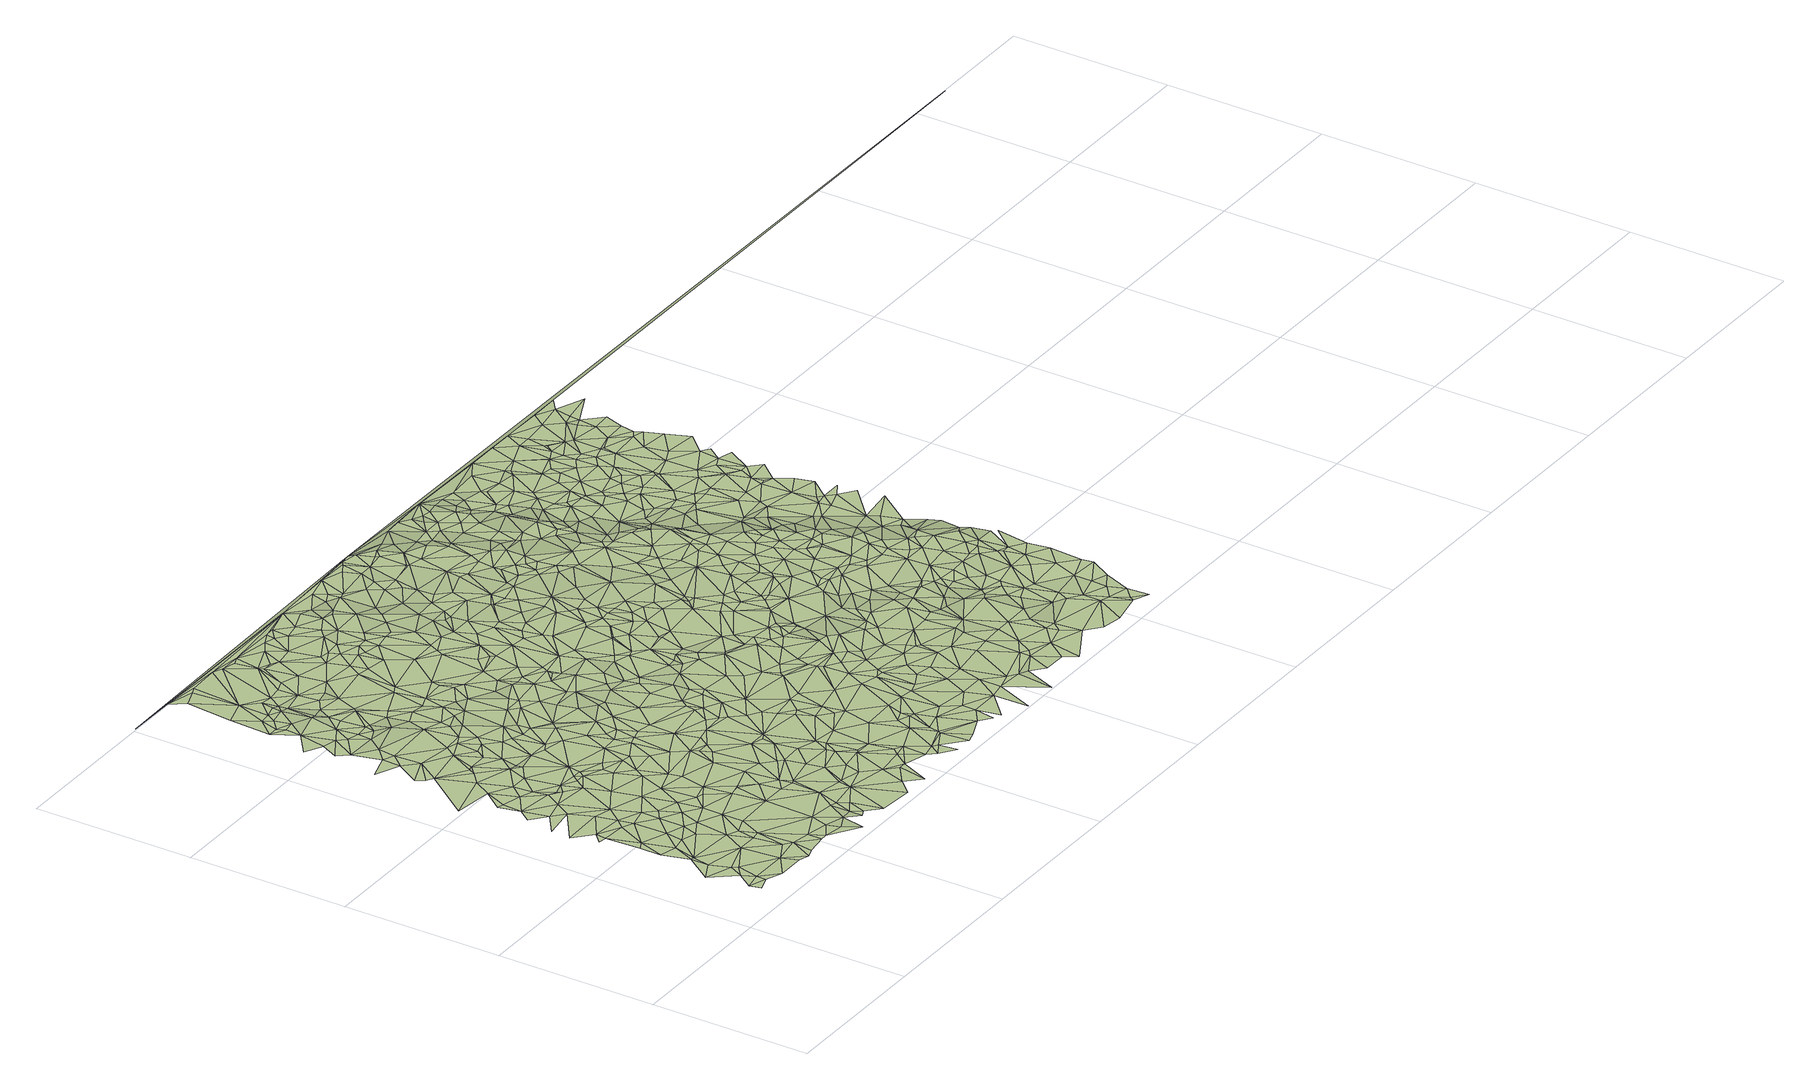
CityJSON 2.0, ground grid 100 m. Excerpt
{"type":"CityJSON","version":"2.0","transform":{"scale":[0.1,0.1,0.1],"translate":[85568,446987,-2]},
"CityObjects":{
"terrain1":{"type":"TINRelief","geometry":[{"type":"CompositeSurface","lod":"2","boundaries":[[[0,1,2]],[[0,3,1]],[[3,4,1]],[[4,5,6]],[[5,7,6]],[[8,6,7]],[[9,3,0]],[[3,10,4]],[[10,5,4]],[[11,8,7]],[[9,12,3]],[[12,10,3]],[[13,14,8]],[[11,13,8]],[[15,7,5]],[[16,17,14]],[[10,15,5]],[[11,7,15]],[[13,16,14]],[[16,18,17]],[[19,18,20]],[[21,12,9]],[[11,22,13]],[[12,15,10]],[[23,18,16]],[[24,16,13]],[[23,20,18]],[[25,26,20]],[[27,22,11]],[[28,12,21]],[[11,15,29]],[[24,13,22]],[[27,11,29]],[[30,31,32]],[[33,23,16]],[[24,33,16]],[[34,15,12]],[[30,26,25]],[[23,35,20]],[[36,31,37]],[[28,38,12]],[[25,20,35]],[[39,24,22]],[[38,34,12]],[[39,22,27]],[[37,40,41]],[[34,42,15]],[[43,38,28]],[[42,29,15]],[[33,35,23]],[[44,37,31]],[[44,31,30]],[[45,33,24]],[[41,40,46]],[[47,40,37]],[[45,24,39]],[[48,27,29]],[[34,49,42]],[[50,29,42]],[[38,49,34]],[[39,27,48]],[[51,30,25]],[[43,52,38]],[[53,35,33]],[[51,25,35]],[[54,55,46]],[[50,42,49]],[[44,30,51]],[[47,46,40]],[[44,56,37]],[[45,53,33]],[[54,57,55]],[[56,47,37]],[[51,35,53]],[[38,58,49]],[[52,58,38]],[[59,29,50]],[[60,45,39]],[[60,39,48]],[[59,48,29]],[[61,50,49]],[[62,53,45]],[[63,46,47]],[[52,64,58]],[[60,62,45]],[[56,65,47]],[[66,56,44]],[[63,54,46]],[[63,47,65]],[[61,59,50]],[[67,44,51]],[[51,53,68]],[[60,48,69]],[[58,70,49]],[[71,65,56]],[[72,73,74]],[[64,75,58]],[[69,48,59]],[[62,68,53]],[[70,61,49]],[[66,44,67]],[[66,71,56]],[[72,74,57]],[[76,62,60]],[[77,57,54]],[[78,79,80]],[[71,81,65]],[[72,80,73]],[[64,82,75]],[[83,63,65]],[[84,51,68]],[[84,67,51]],[[66,81,71]],[[64,85,82]],[[76,60,69]],[[58,75,70]],[[76,68,62]],[[77,86,57]],[[63,87,54]],[[81,83,65]],[[66,67,81]],[[61,88,59]],[[87,77,54]],[[89,78,80]],[[83,87,63]],[[82,90,75]],[[72,89,80]],[[76,69,91]],[[72,57,92]],[[92,57,86]],[[82,85,90]],[[93,81,67]],[[70,88,61]],[[69,59,94]],[[77,95,86]],[[90,70,75]],[[96,97,98]],[[99,98,78]],[[76,100,68]],[[101,102,103]],[[104,67,84]],[[87,95,77]],[[96,102,97]],[[99,78,89]],[[69,105,91]],[[93,106,81]],[[76,91,100]],[[104,93,67]],[[81,107,83]],[[92,86,95]],[[84,68,108]],[[109,87,83]],[[59,88,94]],[[69,94,105]],[[110,96,98]],[[111,98,99]],[[112,89,72]],[[113,70,90]],[[106,107,81]],[[96,103,102]],[[104,106,93]],[[114,95,87]],[[111,110,98]],[[108,68,100]],[[104,84,115]],[[109,83,107]],[[109,116,87]],[[117,118,90]],[[92,95,119]],[[112,72,92]],[[91,105,120]],[[91,120,100]],[[121,103,122]],[[104,123,106]],[[116,114,87]],[[114,119,95]],[[118,113,90]],[[121,122,124]],[[84,108,115]],[[117,125,118]],[[121,124,126]],[[105,94,120]],[[123,107,106]],[[70,127,88]],[[121,126,128]],[[129,103,96]],[[113,127,70]],[[99,89,130]],[[104,131,123]],[[109,132,116]],[[110,129,96]],[[133,122,103]],[[88,134,94]],[[135,92,119]],[[118,136,113]],[[133,124,122]],[[104,115,131]],[[111,137,110]],[[125,138,118]],[[132,114,116]],[[100,120,139]],[[109,107,132]],[[108,100,140]],[[118,138,136]],[[120,94,141]],[[142,126,124]],[[137,129,110]],[[143,111,99]],[[130,89,112]],[[142,124,133]],[[144,112,92]],[[144,92,135]],[[114,145,119]],[[125,146,138]],[[141,94,134]],[[123,147,107]],[[100,139,140]],[[148,134,88]],[[123,131,147]],[[149,133,103]],[[145,135,119]],[[129,149,103]],[[115,108,150]],[[151,137,111]],[[113,136,127]],[[152,88,127]],[[152,148,88]],[[142,153,126]],[[154,128,126]],[[150,108,140]],[[155,129,137]],[[131,115,156]],[[141,134,148]],[[143,99,130]],[[144,135,145]],[[151,111,143]],[[132,157,114]],[[107,158,132]],[[151,155,137]],[[159,142,133]],[[115,150,156]],[[154,160,128]],[[161,112,144]],[[114,157,145]],[[162,120,141]],[[153,154,126]],[[138,163,136]],[[131,156,147]],[[159,153,142]],[[138,146,163]],[[155,164,129]],[[159,133,149]],[[161,130,112]],[[136,163,127]],[[120,165,139]],[[129,166,149]],[[151,167,155]],[[147,168,107]],[[169,144,145]],[[164,166,129]],[[151,143,167]],[[152,127,170]],[[171,172,160]],[[152,173,148]],[[162,141,148]],[[150,140,174]],[[161,144,169]],[[107,175,158]],[[158,176,132]],[[159,177,153]],[[150,178,156]],[[179,149,166]],[[169,145,157]],[[152,170,173]],[[132,180,157]],[[153,181,154]],[[127,182,170]],[[183,149,179]],[[154,171,160]],[[183,159,149]],[[146,184,163]],[[162,165,120]],[[177,181,153]],[[132,176,180]],[[147,156,168]],[[185,140,139]],[[162,148,173]],[[150,174,178]],[[107,168,175]],[[186,155,167]],[[187,167,143]],[[188,177,159]],[[186,164,155]],[[179,166,189]],[[190,172,171]],[[191,143,130]],[[127,192,182]],[[173,170,182]],[[161,193,130]],[[183,188,159]],[[163,192,127]],[[183,179,189]],[[186,166,164]],[[188,181,177]],[[161,169,194]],[[178,168,156]],[[158,175,176]],[[191,187,143]],[[195,174,140]],[[154,190,171]],[[196,154,181]],[[187,186,167]],[[161,194,193]],[[193,197,130]],[[191,130,197]],[[169,157,198]],[[199,189,166]],[[165,185,139]],[[188,196,181]],[[176,200,180]],[[180,198,157]],[[162,173,201]],[[163,202,192]],[[186,199,166]],[[195,140,185]],[[203,188,183]],[[204,183,189]],[[173,182,205]],[[194,169,198]],[[206,172,190]],[[207,163,184]],[[208,178,174]],[[208,168,178]],[[162,201,165]],[[182,192,209]],[[180,200,198]],[[203,196,188]],[[176,210,200]],[[191,211,187]],[[212,186,187]],[[191,197,211]],[[193,213,197]],[[163,214,202]],[[176,175,215]],[[203,183,204]],[[193,194,213]],[[168,216,175]],[[212,199,186]],[[201,173,217]],[[154,206,190]],[[192,202,209]],[[218,189,199]],[[208,174,195]],[[211,212,187]],[[218,204,189]],[[176,215,210]],[[219,154,196]],[[173,205,217]],[[182,209,220]],[[208,221,168]],[[165,201,222]],[[221,216,168]],[[200,223,198]],[[182,220,205]],[[165,224,185]],[[200,210,223]],[[207,225,163]],[[226,227,172]],[[203,228,196]],[[165,222,224]],[[175,216,215]],[[194,198,229]],[[225,214,163]],[[211,197,230]],[[230,197,213]],[[194,229,213]],[[208,195,231]],[[211,232,212]],[[233,209,202]],[[234,203,204]],[[214,233,202]],[[234,204,218]],[[208,231,221]],[[221,235,216]],[[212,236,199]],[[219,206,154]],[[185,224,237]],[[238,210,215]],[[195,185,239]],[[222,237,224]],[[203,240,228]],[[198,223,241]],[[236,218,199]],[[211,230,232]],[[238,242,210]],[[201,243,222]],[[201,217,243]],[[230,213,229]],[[244,196,228]],[[207,245,246]],[[231,195,239]],[[221,247,235]],[[231,247,221]],[[210,248,223]],[[198,241,229]],[[232,236,212]],[[207,246,225]],[[249,215,216]],[[249,216,235]],[[250,185,237]],[[234,251,203]],[[242,248,210]],[[252,205,220]],[[234,218,251]],[[243,237,222]],[[253,220,209]],[[254,217,205]],[[249,238,215]],[[203,255,240]],[[244,219,196]],[[232,230,256]],[[231,257,247]],[[239,185,250]],[[230,229,258]],[[259,209,233]],[[249,242,238]],[[248,241,223]],[[249,235,247]],[[240,244,228]],[[225,260,214]],[[214,260,233]],[[231,239,257]],[[245,261,246]],[[203,251,255]],[[232,256,236]],[[261,225,246]],[[243,217,254]],[[230,258,256]],[[262,229,241]],[[258,229,262]],[[253,252,220]],[[252,254,205]],[[253,209,259]],[[250,237,263]],[[257,264,247]],[[263,237,243]],[[236,265,218]],[[266,257,239]],[[251,218,265]],[[267,240,255]],[[261,268,225]],[[249,247,264]],[[259,233,260]],[[249,269,242]],[[267,244,240]],[[242,270,248]],[[236,256,271]],[[239,250,263]],[[219,272,206]],[[268,260,225]],[[248,273,241]],[[266,264,257]],[[243,254,274]],[[275,262,241]],[[244,276,219]],[[277,256,258]],[[206,226,172]],[[242,278,270]],[[242,269,278]],[[275,241,273]],[[277,258,262]],[[279,243,274]],[[280,254,252]],[[276,272,219]],[[279,263,243]],[[253,280,252]],[[281,259,260]],[[236,271,265]],[[282,253,259]],[[261,283,268]],[[256,284,271]],[[248,270,273]],[[267,285,244]],[[279,274,254]],[[267,255,286]],[[249,264,287]],[[244,272,276]],[[239,263,288]],[[282,259,281]],[[289,283,261]],[[251,290,255]],[[291,256,277]],[[279,254,280]],[[249,287,269]],[[282,280,253]],[[291,284,256]],[[275,292,262]],[[293,266,239]],[[268,294,260]],[[267,286,285]],[[281,260,295]],[[266,296,264]],[[277,262,297]],[[251,265,298]],[[282,281,295]],[[294,295,260]],[[297,262,292]],[[286,255,290]],[[299,268,283]],[[285,300,244]],[[244,300,272]],[[271,301,265]],[[302,263,279]],[[293,239,288]],[[299,283,289]],[[299,294,268]],[[251,298,290]],[[275,273,303]],[[264,304,287]],[[291,277,297]],[[305,288,263]],[[278,306,270]],[[291,297,284]],[[273,270,307]],[[264,296,304]],[[285,286,300]],[[269,308,278]],[[309,280,282]],[[299,295,294]],[[275,303,292]],[[310,296,266]],[[311,312,289]],[[302,305,263]],[[309,282,295]],[[287,308,269]],[[298,265,301]],[[312,299,289]],[[310,266,293]],[[271,313,301]],[[314,279,280]],[[284,315,271]],[[297,292,316]],[[286,290,317]],[[278,308,306]],[[273,307,303]],[[302,279,318]],[[304,308,287]],[[270,306,307]],[[286,319,300]],[[320,312,311]],[[320,311,321]],[[300,322,272]],[[292,303,316]],[[286,317,319]],[[323,288,305]],[[297,324,284]],[[272,226,206]],[[323,293,288]],[[279,325,318]],[[299,326,295]],[[327,290,298]],[[304,296,328]],[[329,280,309]],[[271,315,313]],[[330,298,301]],[[297,316,324]],[[290,331,317]],[[279,332,325]],[[333,309,295]],[[312,326,299]],[[334,316,303]],[[304,328,308]],[[335,296,310]],[[300,319,322]],[[314,332,279]],[[334,303,307]],[[310,293,323]],[[336,305,302]],[[327,331,290]],[[272,322,337]],[[329,314,280]],[[320,338,312]],[[330,301,313]],[[307,306,339]],[[330,327,298]],[[336,323,305]],[[335,340,296]],[[340,328,296]],[[334,341,316]],[[336,302,318]],[[335,310,323]],[[334,307,341]],[[326,333,295]],[[342,306,308]],[[319,343,322]],[[284,324,344]],[[345,308,328]],[[320,346,338]],[[284,344,315]],[[347,319,317]],[[312,338,348]],[[312,348,326]],[[342,339,306]],[[330,313,349]],[[347,317,331]],[[350,335,323]],[[324,316,351]],[[316,341,351]],[[327,352,331]],[[329,309,353]],[[354,307,339]],[[355,318,325]],[[319,356,343]],[[341,307,354]],[[345,342,308]],[[350,323,336]],[[330,357,327]],[[336,318,355]],[[358,309,333]],[[343,337,322]],[[359,332,314]],[[360,338,346]],[[330,349,357]],[[361,328,340]],[[359,314,329]],[[313,315,362]],[[349,313,362]],[[347,356,319]],[[353,309,358]],[[363,345,328]],[[327,357,352]],[[364,227,226]],[[272,337,226]],[[335,365,340]],[[366,325,332]],[[347,331,352]],[[348,367,326]],[[368,369,339]],[[354,339,369]],[[326,370,333]],[[350,371,335]],[[368,339,342]],[[361,363,328]],[[372,337,343]],[[373,351,341]],[[373,341,354]],[[349,362,357]],[[359,366,332]],[[324,374,344]],[[359,329,375]],[[356,372,343]],[[350,336,376]],[[371,365,335]],[[355,325,366]],[[375,329,353]],[[365,361,340]],[[376,336,355]],[[324,351,377]],[[368,354,369]],[[345,378,342]],[[324,379,374]],[[326,367,380]],[[363,378,345]],[[344,381,315]],[[382,348,338]],[[357,383,352]],[[326,380,370]],[[382,338,360]],[[384,367,348]],[[350,376,371]],[[324,377,379]],[[362,315,385]],[[357,362,383]],[[375,353,358]],[[386,363,361]],[[359,375,366]],[[381,385,315]],[[387,333,370]],[[356,388,372]],[[347,389,356]],[[347,352,390]],[[386,361,365]],[[387,358,333]],[[383,390,352]],[[367,391,380]],[[356,389,388]],[[392,370,380]],[[382,384,348]],[[384,391,367]],[[393,354,368]],[[394,368,342]],[[395,383,362]],[[372,226,337]],[[393,373,354]],[[396,344,374]],[[347,390,389]],[[376,397,371]],[[378,394,342]],[[371,397,365]],[[387,370,392]],[[396,381,344]],[[398,378,363]],[[375,399,366]],[[400,351,373]],[[395,362,385]],[[391,392,380]],[[401,376,355]],[[386,398,363]],[[396,374,379]],[[397,386,365]],[[402,390,383]],[[400,377,351]],[[403,375,358]],[[395,402,383]],[[396,379,377]],[[388,226,372]],[[393,368,394]],[[381,404,385]],[[355,366,405]],[[388,389,406]],[[407,391,384]],[[406,389,390]],[[403,399,375]],[[401,397,376]],[[400,373,393]],[[395,408,402]],[[398,394,378]],[[396,404,381]],[[409,392,391]],[[382,410,384]],[[395,385,411]],[[401,355,412]],[[413,386,397]],[[400,396,377]],[[387,392,409]],[[366,399,405]],[[414,358,387]],[[415,410,382]],[[395,411,408]],[[411,385,404]],[[388,406,416]],[[388,416,226]],[[402,417,390]],[[418,398,386]],[[412,355,419]],[[402,408,420]],[[407,409,391]],[[421,407,384]],[[413,418,386]],[[406,390,422]],[[410,421,384]],[[403,358,414]],[[393,394,423]],[[419,355,405]],[[398,424,394]],[[396,425,404]],[[408,411,420]],[[413,397,426]],[[390,417,422]],[[400,427,396]],[[402,420,417]],[[394,424,423]],[[428,400,393]],[[401,429,397]],[[406,430,416]],[[427,425,396]],[[416,430,226]],[[414,387,409]],[[418,424,398]],[[431,411,404]],[[426,397,429]],[[406,422,432]],[[433,413,426]],[[407,434,409]],[[435,393,423]],[[406,432,430]],[[425,431,404]],[[403,436,399]],[[437,438,410]],[[428,393,439]],[[440,420,411]],[[421,441,407]],[[442,424,418]],[[422,417,432]],[[401,412,443]],[[400,444,427]],[[410,438,421]],[[413,445,418]],[[433,445,413]],[[446,417,420]],[[436,405,399]],[[428,444,400]],[[433,426,447]],[[439,393,435]],[[419,405,448]],[[440,411,431]],[[407,441,434]],[[226,430,449]],[[450,423,424]],[[426,429,447]],[[451,425,427]],[[443,412,419]],[[440,446,420]],[[401,443,429]],[[425,452,431]],[[453,403,414]],[[445,442,418]],[[414,409,454]],[[454,409,434]],[[432,455,430]],[[433,447,445]],[[442,450,424]],[[456,419,448]],[[425,457,452]],[[421,438,441]],[[458,428,439]],[[446,459,417]],[[458,444,428]],[[444,451,427]],[[448,405,460]],[[451,457,425]],[[461,432,417]],[[447,429,462]],[[453,463,403]],[[403,463,436]],[[464,435,423]],[[455,449,430]],[[465,431,452]],[[466,454,434]],[[447,467,445]],[[440,431,465]],[[453,414,454]],[[443,462,429]],[[456,448,460]],[[447,462,467]],[[459,461,417]],[[461,455,432]],[[445,468,442]],[[458,469,444]],[[436,460,405]],[[470,446,440]],[[442,471,450]],[[472,226,449]],[[464,423,450]],[[465,452,457]],[[473,458,439]],[[444,469,451]],[[441,474,434]],[[466,434,474]],[[470,459,446]],[[475,476,438]],[[442,468,471]],[[477,462,443]],[[473,469,458]],[[478,419,456]],[[466,479,454]],[[478,443,419]],[[467,480,445]],[[481,449,455]],[[482,440,465]],[[453,454,483]],[[438,484,441]],[[461,481,455]],[[485,456,460]],[[486,439,435]],[[445,487,468]],[[482,470,440]],[[466,488,479]],[[451,489,457]],[[483,454,479]],[[453,490,463]],[[445,480,487]],[[466,474,488]],[[491,451,469]],[[492,481,461]],[[489,465,457]],[[493,477,443]],[[494,467,462]],[[450,471,495]],[[441,484,474]],[[496,461,459]],[[438,476,484]],[[464,497,435]],[[473,439,486]],[[477,494,462]],[[472,449,481]],[[473,498,469]],[[470,499,459]],[[500,456,485]],[[471,468,495]],[[436,501,460]],[[453,483,502]],[[464,450,495]],[[463,501,436]],[[492,472,481]],[[496,492,461]],[[503,480,467]],[[453,502,490]],[[485,460,501]],[[489,482,465]],[[496,459,499]],[[486,435,497]],[[483,479,504]],[[478,493,443]],[[479,488,504]],[[491,489,451]],[[478,456,500]],[[463,490,501]],[[498,505,469]],[[364,226,472]],[[505,491,469]],[[503,487,480]],[[506,488,474]],[[493,494,477]],[[494,503,467]],[[482,507,470]],[[476,508,484]],[[487,509,468]],[[484,510,474]],[[470,511,499]],[[512,495,468]],[[473,513,498]],[[506,504,488]],[[464,495,514]],[[515,472,492]],[[464,514,497]],[[496,516,492]],[[506,474,510]],[[470,507,511]],[[476,517,518]],[[473,486,513]],[[490,502,519]],[[520,507,482]],[[496,499,521]],[[522,482,489]],[[490,519,501]],[[503,509,487]],[[520,482,522]],[[476,518,508]],[[508,510,484]],[[483,523,502]],[[512,468,509]],[[478,524,493]],[[483,504,523]],[[500,485,525]],[[493,526,494]],[[485,501,525]],[[498,527,505]],[[478,500,528]],[[512,514,495]],[[516,515,492]],[[486,497,529]],[[505,530,491]],[[496,521,516]],[[524,526,493]],[[491,530,489]],[[531,521,499]],[[531,499,511]],[[514,532,497]],[[478,528,524]],[[513,527,498]],[[502,533,519]],[[529,497,532]],[[505,527,534]],[[507,531,511]],[[522,489,530]],[[535,518,517]],[[505,534,530]],[[528,500,536]],[[515,537,472]],[[506,538,504]],[[539,514,512]],[[506,510,538]],[[500,525,536]],[[513,486,540]],[[540,486,529]],[[502,541,533]],[[542,512,509]],[[531,543,521]],[[519,544,501]],[[543,516,521]],[[545,532,514]],[[502,523,541]],[[494,546,503]],[[513,540,527]],[[520,547,507]],[[539,545,514]],[[548,472,537]],[[523,504,538]],[[524,549,526]],[[539,512,542]],[[503,550,509]],[[516,537,515]],[[528,549,524]],[[520,522,547]],[[508,551,510]],[[540,529,532]],[[552,525,501]],[[533,544,519]],[[527,553,534]],[[526,554,494]],[[555,522,530]],[[507,556,531]],[[528,536,549]],[[534,553,530]],[[548,364,472]],[[508,518,557]],[[536,525,558]],[[543,537,516]],[[559,545,539]],[[559,539,542]],[[552,501,544]],[[560,532,545]],[[540,553,527]],[[560,540,532]],[[561,542,509]],[[535,562,518]],[[538,510,563]],[[564,543,531]],[[541,523,565]],[[566,536,558]],[[555,547,522]],[[543,548,537]],[[546,550,503]],[[523,538,567]],[[547,556,507]],[[566,549,536]],[[561,509,550]],[[523,567,565]],[[553,568,530]],[[555,530,569]],[[558,525,570]],[[510,551,563]],[[549,571,526]],[[572,562,535]],[[541,573,533]],[[564,531,556]],[[574,545,559]],[[574,559,542]],[[552,570,525]],[[569,530,568]],[[508,557,551]],[[494,554,546]],[[533,573,544]],[[538,575,567]],[[576,540,560]],[[574,542,561]],[[543,577,548]],[[566,558,578]],[[562,557,518]],[[566,579,549]],[[526,571,554]],[[538,563,575]],[[578,558,570]],[[555,569,547]],[[580,553,540]],[[564,581,543]],[[577,364,548]],[[560,545,582]],[[583,577,543]],[[561,550,584]],[[566,585,579]],[[566,578,585]],[[586,568,553]],[[583,543,581]],[[541,565,587]],[[572,588,562]],[[574,561,584]],[[585,578,570]],[[565,567,587]],[[574,582,545]],[[547,589,556]],[[579,590,549]],[[567,575,587]],[[552,544,591]],[[592,569,568]],[[541,593,573]],[[576,594,540]],[[573,595,544]],[[552,591,570]],[[564,556,596]],[[576,560,582]],[[580,586,553]],[[546,597,550]],[[598,547,569]],[[563,551,599]],[[584,550,597]],[[549,590,571]],[[586,600,568]],[[579,585,590]],[[541,587,593]],[[594,580,540]],[[562,601,557]],[[564,596,581]],[[557,599,551]],[[583,602,577]],[[592,568,600]],[[583,581,602]],[[603,575,563]],[[585,570,591]],[[596,556,589]],[[546,554,604]],[[544,595,591]],[[574,584,605]],[[546,606,597]],[[598,569,592]],[[571,604,554]],[[577,607,364]],[[608,589,547]],[[546,609,606]],[[596,602,581]],[[573,610,595]],[[611,562,588]],[[612,586,580]],[[611,601,562]],[[613,557,601]],[[614,563,599]],[[546,604,609]],[[573,593,610]],[[586,615,600]],[[587,575,603]],[[608,547,598]],[[584,597,605]],[[574,605,582]],[[613,599,557]],[[590,616,571]],[[592,600,615]],[[577,602,607]],[[617,611,588]],[[606,618,597]],[[612,615,586]],[[571,619,604]],[[595,610,591]],[[571,616,619]],[[609,618,606]],[[620,576,582]],[[614,603,563]],[[620,594,576]],[[585,621,590]],[[605,597,618]],[[622,596,589]],[[611,613,601]],[[623,612,580]],[[624,602,596]],[[594,623,580]],[[585,591,621]],[[612,625,615]],[[593,626,610]],[[604,627,609]],[[628,598,592]],[[608,629,589]],[[619,627,604]],[[613,630,599]],[[619,616,631]],[[624,607,602]],[[590,621,616]],[[612,632,625]],[[630,614,599]],[[633,591,610]],[[634,592,615]],[[635,605,618]],[[622,589,629]],[[582,605,636]],[[623,632,612]],[[587,637,593]],[[620,623,594]],[[638,587,603]],[[628,608,598]],[[625,639,615]],[[640,364,607]],[[620,582,641]],[[642,624,596]],[[642,596,622]],[[616,621,631]],[[643,610,626]],[[633,610,643]],[[617,644,611]],[[619,631,645]],[[619,646,627]],[[628,592,634]],[[632,639,625]],[[636,605,635]],[[647,582,636]],[[641,582,647]],[[609,648,618]],[[620,641,623]],[[649,603,614]],[[637,626,593]],[[611,650,613]],[[619,645,646]],[[634,615,639]],[[638,637,587]],[[649,614,630]],[[608,651,629]],[[628,651,608]],[[638,603,649]],[[613,652,630]],[[609,627,648]],[[645,631,653]],[[631,621,653]],[[635,618,648]],[[654,591,633]],[[655,622,629]],[[623,656,632]],[[624,640,607]],[[636,635,657]],[[654,621,591]],[[655,642,622]],[[613,650,652]],[[623,641,656]],[[627,646,658]],[[645,659,646]],[[611,660,650]],[[632,656,639]],[[655,629,651]],[[647,636,661]],[[662,643,626]],[[644,660,611]],[[663,638,649]],[[649,630,652]],[[642,640,624]],[[664,633,643]],[[628,634,665]],[[636,657,661]],[[621,666,653]],[[663,637,638]],[[645,653,667]],[[628,668,651]],[[646,659,658]],[[657,635,648]],[[627,658,648]],[[669,626,637]],[[641,647,670]],[[634,639,671]],[[645,667,659]],[[655,672,642]],[[663,649,673]],[[654,633,674]],[[628,665,668]],[[662,626,669]],[[655,651,675]],[[674,633,664]],[[664,643,662]],[[660,676,650]],[[667,653,666]],[[642,672,640]],[[650,677,652]],[[640,678,364]],[[665,634,679]],[[647,661,670]],[[644,676,660]],[[680,673,649]],[[641,670,656]],[[621,681,666]],[[654,682,621]],[[657,683,661]],[[656,684,639]],[[685,658,659]],[[668,686,651]],[[650,676,677]],[[682,681,621]],[[663,687,637]],[[655,675,672]],[[657,648,688]],[[675,651,686]],[[634,671,679]],[[667,685,659]],[[639,684,671]],[[663,673,687]],[[649,652,689]],[[657,688,683]],[[665,679,668]],[[690,648,658]],[[683,691,661]],[[687,669,637]],[[680,649,692]],[[681,667,666]],[[652,677,693]],[[670,661,691]],[[672,694,640]],[[654,674,695]],[[696,662,669]],[[696,664,662]],[[697,685,667]],[[697,667,681]],[[698,658,685]],[[680,699,673]],[[654,695,682]],[[670,700,656]],[[698,690,658]],[[679,701,668]],[[702,674,664]],[[701,686,668]],[[675,703,672]],[[692,649,689]],[[673,699,687]],[[687,704,669]],[[672,705,694]],[[690,706,648]],[[697,707,685]],[[656,708,684]],[[656,700,708]],[[689,652,693]],[[679,671,709]],[[696,669,704]],[[682,710,681]],[[695,711,682]],[[712,688,648]],[[702,695,674]],[[672,713,705]],[[675,686,714]],[[683,715,691]],[[672,703,713]],[[676,716,677]],[[682,711,710]],[[709,671,684]],[[702,664,696]],[[680,692,699]],[[670,691,715]],[[707,698,685]],[[679,709,701]],[[670,717,700]],[[644,718,676]],[[675,714,703]],[[719,697,681]],[[683,688,720]],[[644,721,718]],[[698,706,690]],[[712,648,706]],[[701,722,686]],[[670,723,717]],[[693,677,716]],[[724,696,704]],[[694,678,640]],[[714,686,722]],[[687,725,704]],[[726,711,695]],[[719,707,697]],[[670,715,723]],[[719,681,710]],[[713,727,705]],[[713,703,727]],[[699,728,687]],[[726,710,711]],[[717,729,700]],[[683,720,715]],[[700,729,708]],[[702,726,695]],[[707,730,698]],[[684,708,731]],[[720,688,712]],[[724,704,725]],[[687,728,725]],[[709,684,732]],[[699,692,733]],[[698,730,706]],[[694,705,678]],[[692,689,734]],[[717,723,735]],[[702,696,736]],[[689,693,737]],[[738,718,721]],[[724,736,696]],[[703,739,727]],[[676,740,716]],[[719,730,707]],[[714,741,703]],[[701,709,742]],[[717,735,729]],[[729,731,708]],[[732,684,731]],[[693,743,737]],[[693,716,743]],[[714,722,744]],[[705,727,678]],[[726,745,710]],[[712,706,746]],[[747,723,715]],[[692,734,748]],[[699,749,728]],[[701,742,722]],[[724,725,750]],[[751,726,702]],[[719,710,745]],[[733,692,748]],[[703,741,739]],[[689,737,734]],[[699,733,749]],[[676,718,740]],[[723,752,735]],[[728,750,725]],[[751,702,736]],[[729,753,731]],[[720,712,746]],[[714,744,741]],[[730,754,706]],[[747,752,723]],[[739,678,727]],[[709,732,742]],[[728,749,750]],[[754,746,706]],[[719,755,730]],[[731,753,756]],[[757,715,720]],[[732,731,756]],[[758,747,715]],[[737,759,734]],[[733,748,760]],[[722,761,744]],[[733,762,749]],[[720,746,763]],[[724,750,764]],[[751,765,726]],[[766,719,745]],[[748,734,759]],[[729,735,767]],[[739,741,768]],[[769,743,716]],[[769,737,743]],[[726,765,745]],[[724,764,736]],[[733,760,762]],[[729,767,753]],[[742,761,722]],[[739,768,678]],[[751,736,770]],[[732,756,771]],[[744,772,741]],[[766,755,719]],[[732,771,742]],[[738,773,718]],[[774,754,730]],[[749,775,750]],[[755,774,730]],[[758,715,757]],[[776,752,747]],[[740,777,716]],[[778,756,753]],[[779,760,748]],[[769,759,737]],[[757,720,763]],[[780,735,752]],[[749,762,775]],[[741,781,768]],[[782,763,746]],[[751,770,765]],[[769,716,777]],[[772,781,741]],[[744,761,772]],[[742,771,783]],[[766,745,784]],[[782,746,754]],[[760,785,762]],[[748,759,786]],[[776,747,758]],[[778,753,767]],[[779,748,787]],[[718,788,740]],[[770,736,789]],[[779,785,760]],[[788,777,740]],[[787,748,786]],[[764,750,775]],[[765,790,745]],[[678,768,791]],[[742,783,761]],[[785,775,762]],[[745,790,784]],[[776,780,752]],[[792,771,756]],[[769,786,759]],[[735,793,767]],[[766,794,755]],[[776,758,795]],[[782,796,763]],[[757,763,796]],[[781,791,768]],[[718,797,788]],[[736,764,789]],[[755,794,774]],[[772,798,781]],[[769,777,799]],[[718,773,797]],[[792,756,778]],[[771,800,783]],[[780,793,735]],[[774,801,754]],[[772,761,802]],[[782,754,801]],[[776,795,780]],[[761,783,803]],[[779,804,785]],[[766,784,805]],[[781,798,791]],[[806,797,773]],[[779,787,804]],[[770,807,765]],[[772,802,798]],[[765,808,790]],[[774,794,809]],[[804,775,785]],[[810,758,757]],[[810,795,758]],[[784,790,808]],[[769,811,786]],[[678,791,812]],[[792,800,771]],[[766,805,794]],[[782,813,796]],[[757,796,813]],[[769,799,811]],[[788,797,814]],[[774,809,801]],[[761,803,802]],[[770,789,807]],[[787,786,811]],[[788,815,777]],[[800,803,783]],[[806,773,816]],[[784,808,805]],[[817,778,767]],[[810,780,795]],[[799,777,815]],[[818,789,764]],[[806,819,797]],[[810,757,813]],[[820,764,775]],[[791,798,812]],[[765,821,808]],[[792,778,817]],[[782,822,813]],[[788,814,823]],[[804,824,775]],[[794,825,809]],[[817,767,793]],[[797,819,814]],[[818,764,826]],[[809,827,801]],[[806,816,819]],[[807,789,818]],[[805,828,794]],[[829,804,787]],[[788,823,815]],[[802,830,798]],[[799,831,811]],[[765,807,821]],[[829,787,811]],[[810,832,780]],[[820,826,764]],[[782,801,833]],[[794,828,825]],[[809,825,827]],[[820,775,824]],[[805,808,834]],[[835,803,800]],[[830,812,798]],[[780,836,793]],[[835,800,792]],[[837,802,803]],[[799,838,831]],[[799,815,838]],[[782,833,822]],[[839,792,817]],[[804,840,824]],[[808,821,834]],[[841,830,802]],[[810,813,842]],[[843,807,818]],[[839,835,792]],[[829,840,804]],[[801,827,833]],[[814,819,844]],[[845,780,832]],[[825,846,827]],[[836,817,793]],[[814,844,823]],[[805,847,828]],[[837,841,802]],[[848,818,826]],[[842,813,822]],[[835,837,803]],[[805,834,847]],[[678,812,849]],[[811,831,850]],[[839,817,851]],[[810,852,832]],[[848,826,820]],[[829,811,853]],[[843,818,848]],[[833,827,846]],[[854,821,807]],[[815,823,855]],[[828,856,825]],[[854,807,843]],[[857,836,780]],[[845,857,780]],[[838,850,831]],[[858,834,821]],[[853,811,859]],[[859,811,850]],[[825,856,846]],[[860,812,830]],[[844,855,823]],[[829,861,840]],[[840,862,824]],[[863,851,817]],[[838,815,864]],[[858,847,834]],[[810,842,852]],[[845,832,865]],[[863,817,836]],[[866,830,841]],[[820,824,867]],[[835,868,837]],[[869,835,839]],[[869,839,851]],[[828,847,870]],[[848,820,871]],[[829,853,861]],[[815,855,864]],[[852,865,832]],[[866,841,837]],[[872,822,833]],[[842,822,872]],[[840,861,862]],[[828,870,856]],[[833,846,873]],[[869,868,835]],[[871,820,867]],[[874,863,836]],[[867,824,862]],[[875,858,821]],[[869,851,863]],[[866,860,830]],[[854,875,821]],[[853,859,876]],[[876,859,850]],[[838,877,850]],[[856,878,846]],[[874,836,879]],[[838,864,877]],[[857,879,836]],[[853,880,861]],[[854,843,881]],[[843,848,881]],[[846,878,873]],[[872,833,882]],[[853,876,880]],[[833,873,882]],[[869,863,874]],[[848,871,883]],[[868,884,837]],[[845,865,885]],[[880,862,861]],[[858,886,847]],[[849,812,860]],[[876,850,887]],[[852,842,888]],[[845,885,857]],[[870,878,856]],[[884,866,837]],[[852,889,865]],[[842,872,888]],[[890,870,847]],[[869,891,868]],[[871,867,883]],[[887,850,877]],[[874,879,892]],[[857,893,879]],[[854,881,875]],[[867,862,894]],[[880,894,862]],[[875,886,858]],[[678,849,895]],[[896,860,866]],[[889,885,865]],[[869,874,897]],[[852,888,889]],[[879,893,892]],[[848,883,898]],[[886,890,847]],[[857,885,893]],[[890,878,870]],[[882,873,899]],[[876,900,880]],[[891,901,868]],[[897,874,892]],[[872,882,902]],[[848,898,881]],[[868,901,884]],[[899,873,878]],[[884,896,866]],[[876,887,903]],[[869,897,891]],[[883,867,904]],[[872,902,888]],[[867,894,904]],[[880,905,894]],[[896,849,860]],[[892,893,906]],[[890,899,878]],[[889,888,907]],[[885,908,893]],[[909,898,883]],[[910,882,899]],[[880,900,905]],[[889,911,885]],[[881,912,875]],[[910,902,882]],[[875,912,886]],[[884,913,896]],[[897,892,914]],[[891,897,915]],[[884,901,913]],[[908,906,893]],[[891,915,901]],[[907,888,916]],[[916,888,902]],[[889,907,911]],[[909,883,917]],[[892,906,914]],[[885,911,908]],[[904,894,905]],[[898,918,881]],[[678,895,919]],[[883,904,920]],[[909,918,898]],[[886,921,890]],[[881,922,912]],[[890,921,899]],[[913,923,896]],[[896,923,849]],[[918,922,881]],[[901,923,913]],[[917,883,920]],[[915,924,901]],[[364,925,227]],[[886,912,926]],[[897,927,915]],[[909,917,918]],[[928,907,916]],[[928,916,902]],[[910,929,902]],[[908,930,906]],[[886,926,921]],[[914,906,931]],[[911,932,908]],[[897,914,933]],[[910,899,934]],[[915,927,924]],[[901,924,935]],[[928,902,929]],[[936,911,907]],[[901,935,923]],[[906,930,931]],[[897,933,927]],[[921,934,899]],[[849,923,895]],[[932,930,908]],[[936,907,928]],[[927,935,924]],[[914,931,937]],[[938,932,911]],[[910,939,929]],[[912,940,926]],[[922,941,912]],[[926,942,921]],[[936,938,911]],[[914,937,933]],[[918,941,922]],[[937,931,930]],[[943,923,935]],[[910,934,939]],[[921,944,934]],[[942,944,921]],[[927,945,935]],[[932,946,930]],[[928,929,947]],[[927,933,945]],[[946,937,930]],[[926,940,942]],[[938,946,932]],[[943,948,923]],[[943,935,949]],[[923,948,895]],[[936,928,947]],[[912,950,940]],[[935,945,949]],[[929,939,951]],[[933,937,952]],[[933,952,945]],[[943,949,953]],[[947,929,951]],[[936,954,938]],[[934,944,955]],[[943,953,948]],[[938,956,946]],[[942,955,944]],[[957,937,946]],[[945,958,949]],[[959,939,934]],[[952,958,945]],[[942,940,960]],[[936,947,961]],[[936,961,954]],[[939,962,951]],[[957,952,937]],[[954,956,938]],[[959,962,939]],[[895,948,919]],[[959,934,963]],[[953,964,948]],[[959,951,962]],[[957,946,956]],[[934,955,963]],[[965,953,949]],[[966,964,953]],[[965,949,958]],[[967,947,951]],[[961,947,967]],[[968,958,952]],[[954,961,969]],[[964,970,948]],[[965,966,953]],[[957,968,952]],[[948,970,919]],[[969,961,967]],[[965,964,966]],[[967,951,971]],[[959,972,951]],[[965,970,964]],[[968,973,958]],[[957,974,968]],[[965,958,973]],[[954,969,975]],[[969,967,971]],[[971,951,972]],[[957,956,976]],[[954,977,956]],[[969,971,975]],[[956,978,976]],[[954,975,977]],[[968,974,979]],[[980,919,970]],[[957,981,974]],[[977,978,956]],[[965,980,970]],[[968,979,973]],[[957,976,981]],[[982,975,971]],[[965,973,983]],[[974,981,979]],[[975,984,977]],[[976,978,985]],[[965,983,980]],[[980,986,919]],[[979,987,973]],[[977,988,978]],[[981,976,989]],[[973,990,983]],[[973,987,990]],[[981,991,979]],[[989,976,985]],[[978,988,985]],[[979,992,987]],[[991,992,979]],[[981,989,991]],[[993,983,990]],[[993,990,987]],[[980,983,994]],[[980,994,986]],[[993,995,983]],[[992,996,987]],[[993,987,996]],[[995,994,983]],[[994,997,986]],[[993,998,995]],[[995,998,994]]]}]}
},
"vertices":[
[475,200,15],[369,240,16],[386,170,14],[477,260,17],[437,340,17],[485,430,16],[319,490,16],[439,550,17],[438,660,18],[580,160,15],[514,400,15],[463,660,17],[718,260,15],[498,800,18],[391,830,18],[691,500,17],[445,990,18],[390,960,17],[381,1180,18],[332,1190,17],[395,1250,16],[753,160,16],[590,820,17],[531,1170,16],[609,930,17],[555,1360,17],[283,1350,16],[689,790,17],[818,140,16],[766,640,18],[494,1500,17],[424,1570,16],[288,1470,17],[607,1140,15],[846,330,17],[584,1230,16],[326,1650,16],[385,1730,17],[896,290,16],[724,890,16],[390,1850,19],[348,1860,19],[822,500,16],[877,160,15],[554,1600,18],[724,1050,18],[451,1990,18],[509,1820,18],[798,850,18],[878,510,16],[845,610,15],[666,1330,15],[1014,180,16],[728,1170,16],[510,2100,20],[201,2020,18],[612,1700,19],[424,2320,22],[1014,270,17],[945,780,17],[846,980,16],[946,650,16],[790,1100,16],[584,1910,18],[1058,180,16],[598,1790,18],[681,1650,19],[780,1580,19],[876,1260,16],[948,910,17],[1185,350,18],[662,1680,17],[528,2470,21],[352,2400,21],[383,2350,22],[1150,240,18],[925,1060,17],[593,2170,19],[446,2670,22],[288,2620,22],[439,2550,22],[734,1700,18],[1179,160,16],[697,1910,18],[830,1430,17],[1243,60,16],[613,2210,18],[738,2030,20],[1199,660,16],[518,2640,20],[1268,200,21],[1030,1000,16],[694,2370,21],[832,1650,17],[1172,860,16],[645,2220,19],[488,3000,22],[339,2910,23],[390,2840,26],[535,2750,19],[1009,1220,16],[285,3080,22],[396,3020,21],[431,3190,22],[892,1650,18],[1073,990,17],[860,1690,18],[931,1770,18],[1068,1380,17],[791,1980,21],[530,2950,22],[599,2840,24],[745,2440,22],[1346,330,17],[804,2120,22],[1011,1530,17],[787,2020,18],[1350,130,16],[1349,210,17],[767,2220,19],[1145,1030,17],[349,3340,22],[438,3290,23],[918,1690,18],[415,3340,22],[1392,150,18],[446,3450,23],[1430,460,18],[361,3600,23],[589,3060,22],[838,2650,27],[1012,1600,16],[928,2010,19],[512,3300,22],[1238,870,17],[804,2280,20],[1385,320,17],[607,2930,22],[1430,260,18],[1180,1190,17],[1162,1270,15],[1253,880,17],[484,3400,22],[758,2810,32],[816,2420,23],[876,2300,22],[1474,70,17],[1070,1640,17],[1333,790,18],[620,3240,29],[1104,1440,18],[688,2880,22],[1356,660,16],[520,3460,22],[526,3650,23],[699,2940,23],[1152,1560,17],[968,2220,20],[1020,1980,19],[592,3420,24],[394,3900,23],[878,2450,23],[1409,930,17],[1576,350,17],[681,3090,23],[1401,1130,16],[681,3170,24],[727,2930,22],[1207,1710,18],[931,2360,23],[1446,640,16],[502,3940,23],[322,3990,25],[1434,720,16],[1272,1460,17],[1156,1950,19],[1070,2010,19],[600,3480,22],[1211,1550,17],[639,3230,30],[1026,2200,19],[614,3560,22],[1465,650,16],[645,3410,21],[1690,50,18],[1434,1300,19],[818,3080,21],[853,2900,21],[631,3460,25],[725,3250,21],[550,3960,23],[878,2770,23],[1589,430,17],[944,2550,26],[1001,2500,19],[1365,1390,18],[688,3550,23],[953,2610,28],[1112,2310,20],[834,3100,21],[1100,2170,19],[1524,910,16],[1609,430,18],[790,3440,22],[805,3310,24],[1631,810,17],[754,3970,22],[1777,140,19],[1342,1620,17],[1679,580,17],[1169,2170,21],[973,2810,23],[911,2930,22],[1055,2590,27],[1739,400,18],[1256,2060,18],[1273,1870,19],[1601,840,17],[879,3230,26],[813,3940,22],[1659,690,16],[1318,1720,18],[1492,1190,18],[1160,2250,22],[1463,1260,17],[1830,300,19],[1505,3990,20],[3,3990,24],[783,3560,23],[1132,2570,27],[1107,2700,24],[1397,1640,17],[1061,2800,21],[1770,500,16],[896,3330,20],[1348,1790,18],[1103,3010,21],[1541,1260,17],[1281,2090,21],[1556,1480,15],[860,3590,22],[1263,2380,27],[1288,2100,21],[1683,1060,15],[924,3780,22],[1865,50,18],[1897,230,20],[1422,1770,17],[1322,2330,27],[1430,1910,19],[1589,1330,17],[1004,3390,20],[1778,820,17],[1849,680,17],[1758,960,15],[972,3550,21],[1140,2830,21],[1468,1660,16],[1195,2670,21],[1861,630,16],[1915,520,18],[1943,230,20],[1254,2630,24],[1679,1350,17],[1524,1860,19],[1166,3280,20],[1559,1640,18],[937,3750,22],[2010,320,18],[1503,2070,17],[1438,2280,27],[1158,3040,20],[951,3940,23],[1385,2380,27],[1765,1040,15],[1375,2440,27],[902,3920,21],[1322,2760,23],[1473,2190,16],[1805,1060,17],[1900,780,16],[1937,530,18],[1915,720,16],[2029,290,19],[1312,2900,21],[998,3750,22],[1044,3720,22],[1585,1990,23],[1766,1410,18],[2096,190,18],[1179,3500,20],[1298,2840,23],[1411,2550,21],[1826,1520,19],[2053,370,19],[2025,520,18],[1685,1790,18],[1379,2730,25],[1218,3370,20],[2103,340,18],[1099,3850,21],[1245,3270,20],[1865,1330,16],[1522,2510,21],[1636,1980,18],[1829,1360,17],[1604,2210,27],[1587,2410,24],[1633,2170,27],[2047,760,17],[1835,1580,20],[2139,140,18],[2186,210,17],[1375,3250,21],[2086,1030,16],[1468,3110,20],[1508,2600,25],[1219,3560,20],[1934,1250,15],[1170,3740,22],[2222,190,17],[2235,70,18],[1179,3900,22],[1870,1490,18],[1558,2720,21],[2009,1200,16],[2293,420,19],[1304,3490,19],[1758,2020,25],[2131,930,16],[1349,3400,19],[1279,3550,19],[2043,1120,16],[2224,640,16],[1563,2500,20],[1874,1630,20],[1976,1440,18],[1263,3940,20],[2340,250,15],[1666,2350,23],[1844,1820,21],[1622,2510,20],[1793,2270,24],[1248,3880,21],[1595,3010,20],[1796,2070,29],[2352,70,19],[1407,3660,22],[2348,270,15],[1387,3380,20],[1990,1570,21],[1702,2590,21],[1380,3560,20],[2217,860,15],[1752,2430,21],[2080,1350,17],[1312,3830,22],[1434,3450,19],[2266,820,16],[2132,1050,15],[2418,90,18],[1907,1930,19],[1494,3360,19],[1879,2010,26],[2172,3990,57],[2000,1770,15],[2206,1140,17],[2359,330,16],[1772,2350,20],[1745,2390,20],[2328,520,18],[1997,1660,21],[1322,3940,21],[1769,2470,21],[1656,2820,20],[2234,950,17],[2041,1590,22],[1737,2750,22],[1889,2150,28],[1716,2780,20],[2406,490,16],[1621,3060,20],[2559,150,16],[1499,3450,21],[2471,360,20],[1648,3120,18],[1956,1960,26],[2440,650,18],[1415,3850,22],[1460,3710,25],[1501,3630,26],[2434,480,18],[2409,550,17],[1925,2460,21],[1975,2320,22],[1599,3380,20],[1789,2890,20],[2116,1800,20],[2030,2170,21],[2289,1140,16],[1888,2740,19],[2231,1570,21],[1560,3500,22],[2426,990,16],[1757,3120,19],[2403,1310,17],[1568,3770,26],[2578,410,17],[1648,3380,21],[2555,640,19],[2653,220,18],[1726,3270,20],[2284,1490,21],[2151,1890,27],[2559,900,17],[2627,90,19],[1547,3900,24],[1706,3640,28],[2134,2140,20],[2372,1430,20],[1715,3450,30],[2656,310,17],[1632,3750,27],[2021,2420,21],[2094,2210,20],[1839,3090,20],[2208,1840,23],[1890,2970,19],[1984,2730,20],[2300,1790,24],[1622,3880,19],[1866,3240,30],[1676,3770,24],[2216,1900,25],[2641,630,17],[2091,2610,20],[2595,1210,19],[2681,70,19],[2837,220,19],[2069,2660,20],[1880,3340,33],[2785,380,19],[2179,2150,20],[2421,1700,28],[1997,2930,19],[2254,2080,20],[1780,3520,27],[2278,1930,22],[2419,1340,19],[1761,3960,25],[2245,2320,20],[1980,3090,21],[1910,3190,29],[2616,1020,18],[2664,870,21],[1755,3870,9],[2494,1390,21],[1950,3180,33],[2047,2780,19],[1845,3600,9],[2578,1260,20],[1827,3820,19],[2356,1840,24],[2610,1180,17],[2275,2510,19],[1976,3240,35],[2710,650,17],[2351,1930,20],[2323,2260,23],[2066,2940,20],[1947,3490,23],[2253,2320,20],[1873,3970,55],[2132,2810,19],[2853,530,20],[2843,0,18],[2942,240,20],[2440,1710,27],[2611,1610,21],[2722,870,19],[2393,2090,23],[1807,3890,23],[2021,3350,32],[2738,910,18],[2943,380,20],[2598,1340,21],[2318,2730,19],[2388,2110,22],[2808,700,17],[2146,3200,36],[2697,1120,18],[2175,3060,38],[1856,3820,24],[2574,1670,21],[2576,1820,24],[2350,2400,21],[1951,3730,36],[2314,2540,19],[2215,2890,21],[1999,3640,36],[2659,1480,21],[2755,1210,21],[2796,1020,16],[2476,2090,21],[2864,800,19],[2184,3050,38],[2912,680,21],[2094,3490,37],[3051,270,20],[2505,2260,21],[2983,530,19],[2065,3570,41],[2458,2320,21],[2326,2810,31],[2401,2480,18],[2006,3920,59],[2046,3820,58],[3084,0,19],[3109,230,19],[2811,1150,21],[2107,3390,34],[2018,3720,52],[2176,3310,37],[2960,880,22],[2668,1670,23],[2833,1350,20],[2623,1770,25],[2294,2960,40],[2695,1580,21],[2371,2680,19],[2267,3120,38],[2097,3630,55],[2414,2650,19],[2861,1090,21],[2271,3030,39],[3159,200,22],[2764,1540,20],[2073,3960,60],[3070,730,21],[2467,2490,19],[2416,2820,42],[2979,1020,22],[2544,2380,17],[2135,3820,60],[2945,1290,22],[2485,2570,19],[2752,2120,18],[2317,3440,59],[2097,3980,59],[2804,1660,20],[2666,2260,18],[3201,560,22],[2895,1340,20],[2403,3060,41],[2814,1980,18],[2309,3350,58],[2264,3650,61],[3312,350,20],[2811,1530,19],[2525,2480,21],[2498,2660,36],[2625,2360,19],[3306,280,21],[3161,700,22],[2256,3660,60],[3040,920,22],[2847,1610,19],[3063,870,22],[2416,3110,43],[2360,3330,58],[2922,1500,6],[2859,1920,18],[3247,130,21],[3066,1200,23],[2631,2480,19],[3084,850,22],[2573,2760,46],[2206,3960,57],[2905,1540,16],[2863,1650,20],[2566,3000,57],[2262,3840,58],[2721,2630,47],[2241,3860,58],[2701,2340,18],[2922,1570,16],[2496,3090,57],[3205,970,21],[3391,130,20],[2356,3630,60],[2969,1750,17],[3090,1470,12],[2492,3250,59],[3120,1150,23],[2644,2920,57],[3067,1240,22],[2367,3750,58],[2810,2230,17],[2503,3350,61],[3311,570,23],[2499,3200,59],[3355,320,21],[2308,3890,57],[3348,790,21],[2898,2020,18],[2827,2410,50],[2810,2180,19],[2409,3920,40],[2537,3420,59],[2862,2180,17],[3146,1240,23],[3486,260,22],[2596,3040,58],[3411,420,21],[3335,730,17],[2579,3160,59],[2983,1770,17],[3448,50,20],[2845,2230,18],[2959,1940,18],[2732,2880,58],[3133,1740,18],[2504,3690,57],[2696,2970,59],[2438,3860,42],[2620,3120,60],[3238,1270,22],[2979,2060,17],[2639,3360,58],[2558,3580,58],[3460,580,21],[3049,1840,18],[2676,3080,60],[3193,1430,24],[2692,3290,58],[2909,2360,52],[2885,2490,55],[3397,1140,18],[3337,980,17],[2691,3170,59],[2588,3990,14],[2774,2870,59],[2533,3770,38],[3228,1360,24],[3697,190,20],[3078,1880,18],[3038,2030,19],[2849,2700,58],[3094,2310,58],[3441,800,24],[3613,370,21],[2598,3590,53],[3554,580,24],[3105,1850,19],[3306,1620,14],[2594,3710,36],[2875,2980,58],[2981,2460,58],[3125,2110,55],[3114,2010,44],[3629,300,21],[2953,2610,59],[3368,1360,12],[3426,1000,19],[3373,1480,12],[2743,3360,54],[3219,1850,33],[3238,1900,54],[2763,3440,39],[3427,1240,20],[3009,2850,57],[2847,3300,42],[2660,3790,33],[3481,970,17],[3317,1530,11],[2708,3730,36],[3681,360,20],[3648,500,20],[2901,3990,30],[2832,3320,42],[3526,960,18],[3294,1820,53],[3324,1670,21],[3062,2540,60],[2915,3210,44],[3234,1990,56],[2754,3610,36],[3513,1170,13],[3105,2420,60],[3705,830,23],[3187,2200,58],[3056,2590,60],[3637,920,23],[3728,590,18],[2668,3980,32],[3396,1640,39],[3464,1410,13],[3265,1930,56],[3269,2140,59],[3609,1030,13],[2983,2990,56],[2869,3450,42],[3459,1600,49],[2778,3790,37],[3525,1260,10],[2731,3930,35],[3265,2280,60],[3300,2030,59],[2990,3160,46],[2923,3330,44],[3396,1760,57],[3373,1680,44],[3252,2400,60],[2742,3860,37],[2840,3680,38],[3160,2640,58],[3886,500,9],[3050,2900,56],[4041,290,12],[3421,1950,60],[3294,2480,57],[3789,110,21],[2891,3590,39],[3091,2850,55],[3546,1350,15],[3626,1210,13],[3499,1650,58],[2796,3900,34],[3644,1200,12],[3078,3080,48],[3373,2110,60],[3053,3190,46],[3064,3330,44],[3713,1070,12],[3755,860,15],[3142,2920,50],[3604,1530,58],[3811,750,15],[3923,90,20],[2855,3890,34],[3957,460,11],[2932,3770,35],[3054,3520,30],[3826,670,16],[2952,3690,37],[3516,1810,60],[3336,2400,57],[3234,2820,51],[3783,900,14],[3710,1160,22],[3679,1220,26],[3567,1620,59],[3196,2880,50],[3101,3140,47],[3422,2320,57],[3500,2070,60],[3110,3270,43],[3375,2660,52],[3320,2750,50],[3882,830,12],[3772,1070,21],[3071,3610,19],[3749,1140,30],[3346,2490,55],[3784,1380,60],[3649,1660,61],[3541,1960,60],[3230,3160,17],[2940,3910,29],[3924,710,15],[3654,1560,60],[3086,3330,43],[3007,3720,24],[4143,140,11],[3489,2180,58],[3793,1240,59],[3291,2810,50],[3993,530,11],[3180,3230,20],[3833,1020,31],[3344,2970,16],[2998,3810,26],[3440,2440,54],[3098,3510,19],[3585,1910,60],[3832,1110,53],[3914,860,20],[3898,940,36],[4038,400,12],[3750,1520,61],[3650,1850,60],[3027,3920,20],[3236,3400,13],[3312,3130,16],[3580,2080,58],[3335,2800,44],[3399,2640,51],[4100,270,11],[3080,3810,21],[3993,690,13],[3223,3470,10],[3559,2300,55],[3142,3640,19],[3168,3580,18],[3924,1110,60],[3692,1940,58],[4155,170,11],[3815,1650,60],[3672,1860,59],[3580,2190,57],[3426,2810,15],[4028,860,59],[3125,3910,17],[3459,2640,23],[4184,340,13],[4168,540,29],[4240,100,11],[3352,3290,13],[3822,1530,61],[4232,240,9],[3934,1380,61],[3830,1770,58],[3550,2590,15],[4187,440,16],[3966,1260,61],[3672,2180,55],[3873,1420,61],[3614,2260,54],[3709,2050,56],[4043,1080,62],[3219,3790,16],[4095,780,61],[3466,2880,8],[3707,2410,15],[3777,1930,56],[3322,3490,15],[3450,3150,15],[3322,3640,15],[4181,670,62],[3321,3380,14],[4009,1120,62],[3232,3760,17],[3620,2720,9],[3885,1610,59],[4268,390,31],[3532,2930,15],[3702,2210,34],[3801,1990,53],[3979,1500,58],[3446,3990,20],[4168,860,63],[3374,3330,14],[3625,2820,14],[4121,1010,63],[3907,1740,56],[4304,500,62],[3795,2200,16],[3564,3060,15],[3847,1910,52],[4137,980,63],[3328,3920,21],[4109,1130,62],[4109,1210,61],[3462,3290,13],[4287,570,62],[3575,2890,15],[3345,3750,18],[4084,1400,58],[3360,3540,15],[3489,3380,14],[3847,2150,15],[4013,1480,58],[3687,2690,14],[3785,2380,11],[3490,3280,14],[3989,1840,18],[4185,980,64],[4302,780,64],[3836,2320,9],[3547,3190,14],[4168,1160,61],[4073,1730,18],[3763,2430,5],[4091,1510,55],[3473,3740,14],[3669,3040,15],[3998,2070,12],[4281,920,63],[3743,2730,14],[3722,2840,13],[3974,2110,12],[3528,3480,15],[3574,3230,14],[3625,3120,15],[4197,1310,57],[3653,3990,17],[3480,3800,16],[3606,3390,14],[4141,1650,17],[3928,2380,13],[4292,1160,58],[3561,3610,15],[3899,2550,12],[4319,1130,58],[4266,1350,33],[4277,1280,49],[3708,3190,14],[3826,2790,13],[3740,3070,15],[4148,1590,19],[3950,2440,13],[3799,2910,13],[4134,1870,11],[3508,3780,10],[3724,3270,14],[3626,3530,15],[3860,2740,14],[4275,1560,15],[4210,1680,14],[3811,3990,17],[4304,1490,15],[4107,2160,14],[4169,1800,13],[3605,3820,12],[3635,3600,15],[8285,3990,13],[4122,2090,13],[3722,3490,14],[3931,2750,14],[3997,2560,13],[3840,3150,14],[3788,3240,13],[3888,3080,15],[3803,3400,14],[4128,2350,12],[3714,3660,17],[3994,2870,13],[3841,3320,14],[3908,3070,14],[4119,2540,12],[4246,2130,10],[4374,1900,9],[4194,2180,12],[3726,3660,15],[4159,2210,11],[3796,3540,15],[3909,3110,15],[4099,2760,14],[3757,3880,15],[3792,3620,16],[4345,2060,9],[4142,2620,13],[3879,3460,15],[3800,3700,15],[4064,2920,11],[4300,2310,11],[4052,3120,15],[3969,3390,14],[3866,3550,14],[4204,2520,11],[4327,2180,12],[4105,2770,14],[4159,2550,13],[4265,2420,12],[3829,3770,14],[3925,3690,15],[3836,3750,15],[4186,2710,13],[3972,3490,12],[4159,2860,13],[3848,3880,13],[4234,2710,13],[4305,2640,12],[3982,3670,7],[3988,3480,13],[4227,2890,12],[4113,3300,14],[4245,3020,11],[4145,3160,14],[4094,3520,12],[4021,3900,13],[4180,3410,14],[4321,2860,12],[4108,3800,13],[4296,2980,12],[4290,3280,14],[4085,3990,13],[4162,3640,12],[4356,3140,12],[4251,3390,14],[4126,3740,9],[4224,3440,14],[4243,3530,13],[4180,3760,10],[4200,3930,13],[4183,3820,12],[4287,3650,11],[4277,3990,13],[4392,3860,8]
]}
